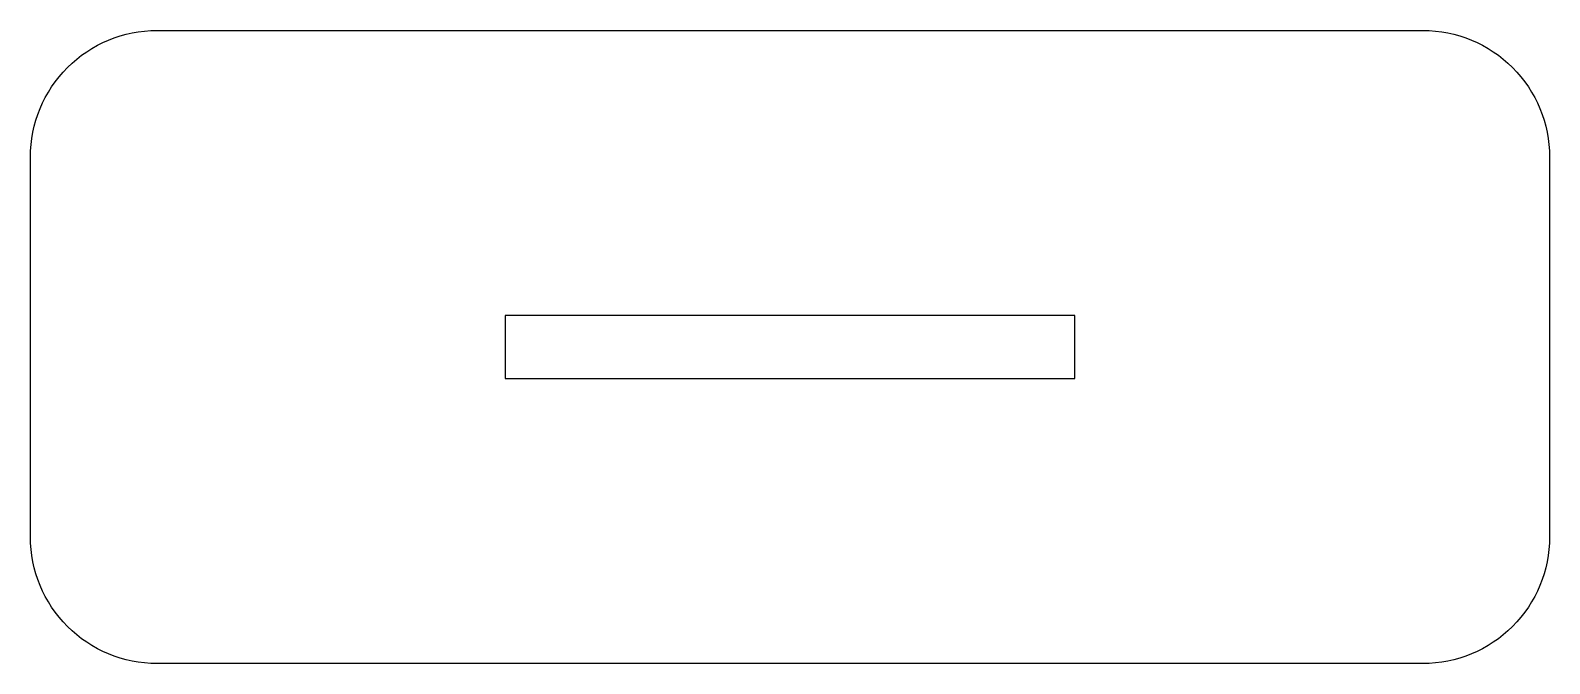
# Model space of a CAD drawing. Extents: x 0 to 341, y 0 to 142.
import ezdxf

# ---------------------------------------------------------------- set-up
doc = ezdxf.new("R2010")
doc.units = 0
doc.layers.get('0').update_dxf_attribs({"linetype": 'CONTINUOUS'})

msp = doc.modelspace()

# ---------------------------------------------------------------- linework, layer by layer
at = {"color": 7}
for points in [[(28.721452, 142.107285)], [(234.233265, 78.327735), (106.67421, 78.327735), (106.67421, 64.154535), (234.233265, 64.154535)]]:
    msp.add_lwpolyline(points, close=True, dxfattribs=at)
msp.add_lwpolyline([(312.186022, 0.374985), (28.721452, 0.374985)], dxfattribs=at)
for points in [[(8.677477, 133.804792), (13.993469, 139.120788), (21.203502, 142.107284), (28.721452, 142.107285)], [(28.721452, 142.107285), (28.721452, 142.107285), (312.186022, 142.107285), (312.186022, 142.107285)], [(312.186022, 142.107285), (319.703973, 142.107284), (326.914006, 139.120788), (332.229998, 133.804792)], [(0.375, 113.76081), (0.374995, 121.27876), (3.361486, 128.488796), (8.677477, 133.804792)], [(332.229998, 133.804792), (337.545989, 128.488796), (340.53248, 121.27876), (340.532475, 113.76081)], [(0.375, 28.72146), (0.375, 28.72146), (0.375, 113.76081), (0.375, 113.76081)], [(340.532475, 113.76081), (340.532475, 113.76081), (340.532475, 28.72146), (340.532475, 28.72146)], [(8.677477, 8.677478), (3.361486, 13.993474), (0.374995, 21.20351), (0.375, 28.72146)], [(340.532475, 28.72146), (340.53248, 21.20351), (337.545989, 13.993474), (332.229998, 8.677478)], [(28.721452, 0.374985), (21.203502, 0.374986), (13.993469, 3.361482), (8.677477, 8.677478)], [(332.229998, 8.677478), (326.914006, 3.361482), (319.703973, 0.374986), (312.186022, 0.374985)]]:
    msp.add_open_spline(points, degree=3, dxfattribs=at)

doc.saveas('drawing.dxf')
